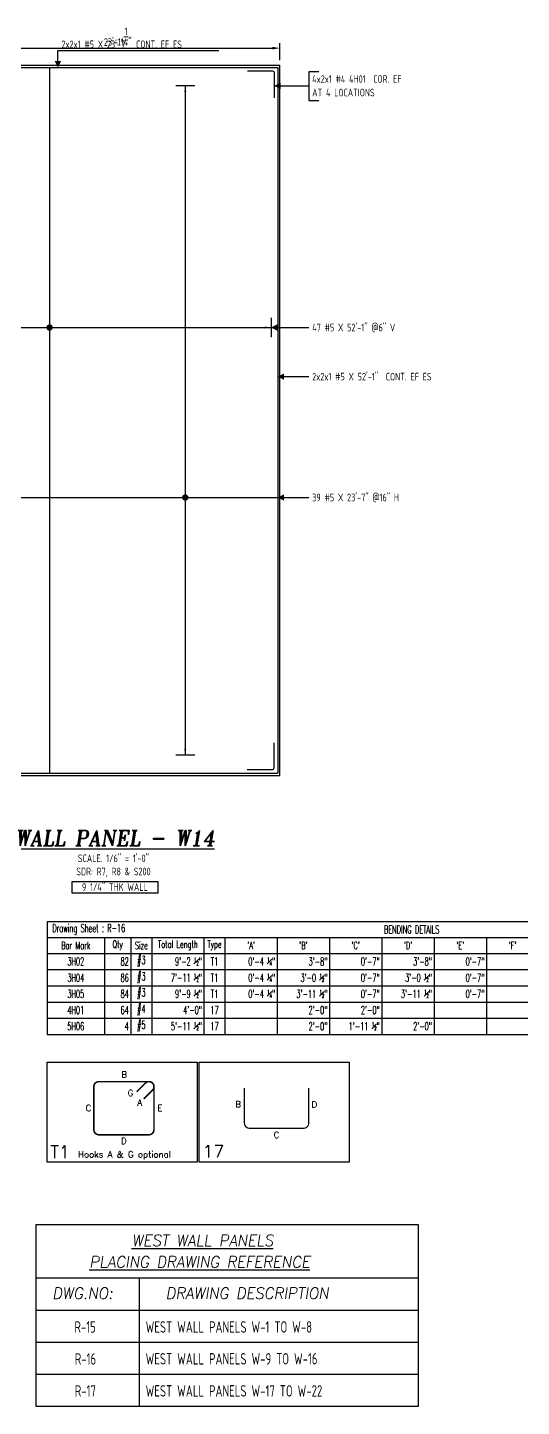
# Model space of a CAD drawing. Header units: inches. Extents: x -3675 to 26577, y -2273 to 5046.
# Drawn here: x 16630 to 17067, y -618 to 603 of the extents above; entities that cross this region are included whole.
import ezdxf
from ezdxf.enums import TextEntityAlignment as Align

# ---------------------------------------------------------------- set-up
doc = ezdxf.new("R2010")
doc.units = ezdxf.units.IN
doc.header["$MEASUREMENT"] = 0
doc.layers.get('0').update_dxf_attribs({"linetype": 'CONTINUOUS'})
doc.layers.get('Defpoints').update_dxf_attribs({"linetype": 'CONTINUOUS'})
for name, color, linetype in [('0-25TEXT', 7, 'CONTINUOUS'), ('0-35', 3, 'CONTINUOUS'), ('0-35TEXT', 3, 'CONTINUOUS'), ('0-50', 10, 'CONTINUOUS'), ('BAR-LBL', 2, 'CONTINUOUS'), ('BARLIST', 7, 'CONTINUOUS'), ('CADS-BAR-SKETCH', 7, 'CONTINUOUS'), ('RANGELAY', 7, 'CONTINUOUS'), ('REBARS', 4, 'CONTINUOUS')]:
    doc.layers.add(name, color=color, linetype=linetype)
doc.layers.add('COVER', color=6, linetype='CONTINUOUS', lineweight=0, plot=False)
doc.styles.add('AR', font='ARCHQUIK.shx', dxfattribs={"width": 0.8})
doc.styles.add('ROMANS', font='romans.shx', dxfattribs={"width": 0.57})
doc.styles.add('ROMANT', font='romant')
doc.dimstyles.new('CADS_DIM_48', dxfattribs={"dimscale": 48, "dimtxt": 0.09375, "dimasz": 0.09375, "dimexe": 0.0625, "dimexo": 0.0625, "dimgap": 0.09375, "dimtad": 0, "dimtih": 1, "dimtoh": 1, "dimzin": 1, "dimdsep": 46, "dimlunit": 4, "dimtxsty": 'AR', "dimblk": 'CLOSED', "dimcen": 0.1875, "dimadec": 0, "dimazin": 0, "dimtfac": 1, "dimtofl": 0, "dimtmove": 0, "dimatfit": 1, "dimldrblk": 'DOTBLANK', "dimfxl": 1, "dimtzin": 0, "dimarcsym": 0})

# ---------------------------------------------------------------- blocks, each defined once
blk = doc.blocks.new('*D87')
at = {"layer": 'COVER', "color": 0, "lineweight": -2, "transparency": 16777216}
for p, q in [((16566.1, 574), (16566.1, 589.2)), ((16853.3, 574), (16853.3, 589.2)), ((16572.8, 584.7), (16846.6, 584.7))]:
    blk.add_line(p, q, dxfattribs=at)
at = {"layer": 'COVER', "color": 0, "transparency": 16777216}
for points in [[(16572.8, 585.8), (16572.8, 583.5), (16566.1, 584.7)], [(16846.6, 585.8), (16846.6, 583.5), (16853.3, 584.7)]]:
    blk.add_solid(points, dxfattribs=at)
at = {"layer": 'Defpoints', "color": 0, "transparency": 16777216}
for p in [(16853.3, 584.7), (16566.1, 569.5), (16853.3, 569.5)]:
    blk.add_point(p, dxfattribs=at)
at = {"layer": 'COVER', "color": 0, "transparency": 16777216, "insert": (16709.7, 594.8), "char_height": 6.75, "attachment_point": 5, "style": 'AR'}
blk.add_mtext('23\'-11{\\H1.000000x;\\S1/4;}"', dxfattribs=at)
blk = doc.blocks.new('_DotBlank')
at = {"layer": '0-35', "color": 0, "lineweight": -2}
blk.add_line((-0.5, 0), (-1, 0), dxfattribs=at)
blk.add_circle((0, 0), 0.5, dxfattribs=at)
blk = doc.blocks.new('leadrblk')
blk.add_lwpolyline([(0, 0, 0, 1, 0), (1, 0, 1, 1, 0)], format="xyseb")
blk = doc.blocks.new('*U314', base_point=(16848.6, 564.8))
at = {"layer": 'REBARS', "color": 0}
blk.add_lwpolyline([(16824.6, 564.5), (16846.6, 564.5, -0.414214), (16848.3, 562.8), (16848.3, 540.8)], format="xyb", dxfattribs=at)
blk = doc.blocks.new('*U316', base_point=(16848.3, -54.5))
at = {"layer": 'REBARS', "color": 0}
blk.add_lwpolyline([(16824.3, -54.2), (16846.3, -54.2, 0.414213), (16848.1, -52.5), (16848.1, -30.5)], format="xyb", dxfattribs=at)
blk = doc.blocks.new('rendmark')
at = {"color": 4}
blk.add_line((0, -3), (0, 3), dxfattribs=at)
blk = doc.blocks.new('rarrow')
at = {"color": 7}
blk.add_solid([(2, -0.33), (2, 0.33), (0, 0)], dxfattribs=at)
blk = doc.blocks.new('*U155', base_point=(16769.5, 551.5))
at = {"layer": 'RANGELAY'}
blk.add_line((16769.5, 551.5), (16769.5, -41.5), dxfattribs=at)
at = {"layer": 'RANGELAY', "xscale": 2.834645669291339, "yscale": 2.834645669291339}
for name, p, rotation in [('rendmark', (16769.5, 551.5), 269.9999999999999), ('rarrow', (16769.5, 551.5), 269.9999999999999), ('rarrow', (16769.5, -41.5), 89.999996929531), ('rendmark', (16769.5, -41.5), 89.999996929531)]:
    blk.add_blockref(name, p, dxfattribs=dict(at, rotation=rotation))
blk = doc.blocks.new('VPM735790')
at = {"const_width": 1}
blk.add_lwpolyline([(-0.5, 0, 1), (0.5, 0, 1)], format="xyb", close=True, dxfattribs=at)
blk = doc.blocks.new('*U279', base_point=(16568.1, 186.4))
at = {"layer": 'REBARS', "color": 0}
blk.add_lwpolyline([(16568.1, 186.8), (16851.1, 186.8)], dxfattribs=at)
blk = doc.blocks.new('*U148', base_point=(10285.3, 1164.4))
at = {"layer": 'RANGELAY'}
blk.add_line((10285.3, 1164.4), (10556.6, 1164.4), dxfattribs=at)
at = {"layer": 'RANGELAY', "xscale": 2.834645669291339, "yscale": 2.834645669291339, "zscale": 2.834645669291339}
for name, p, rotation in [('rendmark', (10285.3, 1164.4), 1.123874301598573e-06), ('rendmark', (10556.6, 1164.4), 179.9999980534053), ('rarrow', (10285.3, 1164.4), 1.123874301598573e-06), ('rarrow', (10556.6, 1164.4), 179.9999980534053)]:
    blk.add_blockref(name, p, dxfattribs=dict(at, rotation=rotation))
blk = doc.blocks.new('VPM7357D0')
at = {"const_width": 1}
blk.add_lwpolyline([(-0.5, 0, 1), (0.5, 0, 1)], format="xyb", close=True, dxfattribs=at)
blk = doc.blocks.new('*U360', base_point=(16649, 567.7))
at = {"layer": 'REBARS', "color": 0}
blk.add_lwpolyline([(16649.3, 567.7), (16649.3, -57.3)], dxfattribs=at)
blk = doc.blocks.new('*U177', base_point=(16851, 567.6))
at = {"layer": 'REBARS', "color": 0}
blk.add_lwpolyline([(16851.3, 567.6), (16851.3, -57.4)], dxfattribs=at)
blk = doc.blocks.new('*U277', base_point=(16568.1, -57.2))
at = {"layer": 'REBARS', "color": 0}
blk.add_lwpolyline([(16568.1, -57.5), (16851.1, -57.5)], dxfattribs=at)
blk = doc.blocks.new('*U278', base_point=(16568.1, 567.2))
at = {"layer": 'REBARS', "color": 0}
blk.add_lwpolyline([(16568.1, 567.5), (16851.1, 567.5)], dxfattribs=at)
blk = doc.blocks.new('*T1165')
at = {"layer": 'BARLIST', "color": 0, "linetype": 'ByBlock', "lineweight": -2, "transparency": 16777216}
for p, q in [((0, 0), (713.3, 0)), ((0, 0), (0, -100.1)), ((713.3, 0), (713.3, -100.1)), ((0, -14.2), (713.3, -14.2)), ((51, -14.2), (51, -100.1)), ((74.2, -14.2), (74.2, -100.1)), ((92.7, -14.2), (92.7, -100.1)), ((139, -14.2), (139, -100.1)), ((157.6, -14.2), (157.6, -100.1)), ((203.9, -14.2), (203.9, -100.1)), ((250.2, -14.2), (250.2, -100.1)), ((296.5, -14.2), (296.5, -100.1)), ((342.8, -14.2), (342.8, -100.1)), ((389.1, -14.2), (389.1, -100.1)), ((435.4, -14.2), (435.4, -100.1)), ((481.7, -14.2), (481.7, -100.1)), ((528.1, -14.2), (528.1, -100.1)), ((574.4, -14.2), (574.4, -100.1)), ((620.7, -14.2), (620.7, -100.1)), ((667, -14.2), (667, -100.1)), ((0, -28.3), (713.3, -28.3)), ((0, -42.7), (713.3, -42.7)), ((0, -57), (713.3, -57)), ((0, -71.4), (713.3, -71.4)), ((0, -85.7), (713.3, -85.7)), ((0, -100.1), (713.3, -100.1))]:
    blk.add_line(p, q, dxfattribs=at)
at = {"layer": 'BARLIST', "color": 0, "transparency": 16777216, "style": 'ROMANS'}
for s, insert, char_height, width, attachment_point in [(' Drawing Sheet : R-16', (1.8, -7.1), 7.087, 292.961, 4), ('BENDING DETAILS', (298.3, -7.1), 7.087, 413.256, 4), ('Bar Mark', (25.5, -21.3), 6.38, 47.48, 5), ('Qty', (62.6, -21.3), 6.38, 19.63, 5), ('Size', (83.5, -21.3), 6.38, 14.988, 5), ('Total Length', (115.9, -21.3), 6.378, 42.768, 5), ('Type', (148.3, -21.3), 6.38, 14.988, 5), ("'A'", (180.7, -21.3), 6.38, 42.768, 5), ("'B'", (227, -21.3), 6.38, 42.768, 5), ("'C'", (273.3, -21.3), 6.38, 42.768, 5), ("'D'", (319.7, -21.3), 6.38, 42.768, 5), ("'E'", (366, -21.3), 6.38, 42.768, 5), ("'F'", (412.3, -21.3), 6.38, 42.768, 5), ("'G'", (458.6, -21.3), 6.38, 42.768, 5), ("'H'", (504.9, -21.3), 6.38, 42.768, 5), ("'J'", (551.2, -21.3), 6.38, 42.768, 5), ("'K'", (597.5, -21.3), 6.38, 42.768, 5), ("'O'", (643.8, -21.3), 6.38, 42.768, 5), ("'R'", (690.1, -21.3), 6.38, 42.768, 5), ('3H02', (25.5, -35.5), 7.09, 47.48, 5), ('82', (72.4, -35.5), 7.09, 19.63, 6), ('#3', (83.5, -35.5), 7.09, 14.988, 5), ('9\'-2 {\\H0.5x;\\S1#2;}"', (137.3, -35.5), 7.087, 42.768, 6), ('T1', (148.3, -35.5), 7.09, 14.988, 5), ('0\'-4 {\\H0.5x;\\S1#4;}"', (202.1, -35.5), 7.087, 42.768, 6), ('3\'-8"', (248.4, -35.5), 7.09, 42.768, 6), ('0\'-7"', (294.7, -35.5), 7.09, 42.768, 6), ('3\'-8"', (341, -35.5), 7.09, 42.768, 6), ('0\'-7"', (387.4, -35.5), 7.09, 42.768, 6), ('0\'-4 {\\H0.5x;\\S1#4;}"', (480, -35.5), 7.087, 42.768, 6), ('3H04', (25.5, -49.9), 7.09, 47.48, 5), ('86', (72.4, -49.9), 7.09, 19.63, 6), ('#3', (83.5, -49.9), 7.09, 14.988, 5), ('7\'-11 {\\H0.5x;\\S1#2;}"', (137.3, -49.9), 7.087, 42.768, 6), ('T1', (148.3, -49.9), 7.09, 14.988, 5), ('0\'-4 {\\H0.5x;\\S1#4;}"', (202.1, -49.9), 7.087, 42.768, 6), ('3\'-0 {\\H0.5x;\\S1#2;}"', (248.4, -49.9), 7.087, 42.768, 6), ('0\'-7"', (294.7, -49.9), 7.09, 42.768, 6), ('3\'-0 {\\H0.5x;\\S1#2;}"', (341, -49.9), 7.087, 42.768, 6), ('0\'-7"', (387.4, -49.9), 7.09, 42.768, 6), ('0\'-4 {\\H0.5x;\\S1#4;}"', (480, -49.9), 7.087, 42.768, 6), ('3H05', (25.5, -64.2), 7.09, 47.48, 5), ('84', (72.4, -64.2), 7.09, 19.63, 6), ('#3', (83.5, -64.2), 7.09, 14.988, 5), ('9\'-9 {\\H0.5x;\\S1#2;}"', (137.3, -64.2), 7.087, 42.768, 6), ('T1', (148.3, -64.2), 7.09, 14.988, 5), ('0\'-4 {\\H0.5x;\\S1#4;}"', (202.1, -64.2), 7.087, 42.768, 6), ('3\'-11 {\\H0.5x;\\S1#2;}"', (248.4, -64.2), 7.087, 42.768, 6), ('0\'-7"', (294.7, -64.2), 7.09, 42.768, 6), ('3\'-11 {\\H0.5x;\\S1#2;}"', (341, -64.2), 7.087, 42.768, 6), ('0\'-7"', (387.4, -64.2), 7.09, 42.768, 6), ('0\'-4 {\\H0.5x;\\S1#4;}"', (480, -64.2), 7.087, 42.768, 6), ('#4', (83.5, -78.5), 7.09, 14.988, 5), ('4H01', (25.5, -78.5), 7.09, 47.48, 5), ('64', (72.4, -78.5), 7.09, 19.63, 6), ('4\'-0"', (137.3, -78.5), 7.09, 42.768, 6), ('17', (148.3, -78.5), 7.09, 14.988, 5), ('2\'-0"', (248.4, -78.5), 7.09, 42.768, 6), ('2\'-0"', (294.7, -78.5), 7.09, 42.768, 6), ('5H06', (25.5, -92.9), 7.09, 47.48, 5), ('4', (72.4, -92.9), 7.09, 19.63, 6), ('#5', (83.5, -92.9), 7.09, 14.988, 5), ('5\'-11 {\\H0.5x;\\S1#2;}"', (137.3, -92.9), 7.087, 42.768, 6), ('17', (148.3, -92.9), 7.09, 14.988, 5), ('2\'-0"', (248.4, -92.9), 7.09, 42.768, 6), ('1\'-11 {\\H0.5x;\\S1#2;}"', (294.7, -92.9), 7.087, 42.768, 6), ('2\'-0"', (341, -92.9), 7.09, 42.768, 6)]:
    blk.add_mtext(s, dxfattribs=dict(at, insert=insert, char_height=char_height, width=width, attachment_point=attachment_point))
blk = doc.blocks.new('T1')
at = {"layer": 'CADS-BAR-SKETCH'}
blk.add_lwpolyline([(0, 0), (0, 1), (1.5, 1), (1.5, 0)], close=True, dxfattribs=at)
at = {"layer": 'CADS-BAR-SKETCH', "const_width": 0.0156}
for points in [[(0.468, 0.754, -0.414214), (0.518, 0.804, 0.414214), (0.468, 0.754), (0.468, 0.323, 0.414214), (0.518, 0.273), (1.019, 0.273, 0.414214), (1.069, 0.323), (1.069, 0.754, 0.668179), (0.983, 0.789), (0.896, 0.702)], [(0.966, 0.631), (1.054, 0.719, 0.668179), (1.019, 0.804), (0.518, 0.804)]]:
    blk.add_lwpolyline(points, format="xyb", dxfattribs=at)
at = {"layer": 'CADS-BAR-SKETCH', "style": 'ROMANS'}
for s, height, p in [('B', 0.0625, (0.742, 0.844)), ('G', 0.0625, (0.806, 0.659)), ('C', 0.0625, (0.386, 0.508)), ('A', 0.0625, (0.903, 0.563)), ('E', 0.0625, (1.103, 0.508)), ('T1', 0.125, (0.033, 0.039)), ('D', 0.0625, (0.739, 0.179)), ('Hooks A & G optional', 0.0625, (0.311, 0.045))]:
    blk.add_text(s, height=height, dxfattribs=at).set_placement(p)
blk = doc.blocks.new('17')
at = {"layer": 'CADS-BAR-SKETCH'}
blk.add_lwpolyline([(0, 0), (0, 1), (1.5, 1), (1.5, 0)], close=True, dxfattribs=at)
at = {"layer": 'CADS-BAR-SKETCH', "const_width": 0.0125}
blk.add_lwpolyline([(0.454, 0.741), (0.454, 0.388, 0.414214), (0.504, 0.338), (1.046, 0.338, 0.414214), (1.096, 0.388), (1.096, 0.741)], format="xyb", dxfattribs=at)
at = {"layer": 'CADS-BAR-SKETCH', "style": 'ROMANS'}
for s, height, p in [('B', 0.0625, (0.363, 0.547)), ('D', 0.0625, (1.125, 0.544)), ('C', 0.0625, (0.746, 0.24)), ('17', 0.125, (0.037, 0.045))]:
    blk.add_text(s, height=height, dxfattribs=at).set_placement(p)
blk = doc.blocks.new('*T1166')
at = {"layer": 'BARLIST', "color": 0, "transparency": 16777216, "xscale": 88.5826784957327, "yscale": 88.5826784957327, "zscale": 88.5826784957327}
for name, p in [('T1', (0.9, -88.6, 0)), ('17', (135.5, -88.6, 0))]:
    blk.add_blockref(name, p, dxfattribs=at)

msp = doc.modelspace()

# ---------------------------------------------------------------- linework, layer by layer
at = {"layer": '0-25TEXT'}
for points in [[(16656.73954, 569.58143), (16656.73954, 582.69551), (16799.23544, 582.69551)], [(16887.88847, 563.71314), (16878.88942, 563.71314), (16878.88942, 538.21582), (16887.88847, 538.21582)], [(16848.34047, 551.33944), (16878.88942, 551.33944)], [(16845.30384, 337.28084), (16878.88942, 337.28084)], [(16851.30385, 293.78115), (16878.88942, 293.78115)], [(16851.30385, 186.76009), (16878.88942, 186.76009)]]:
    msp.add_lwpolyline(points, dxfattribs=at)
at = {"layer": '0-35'}
for p, q in [((16566.09045, 569.53543), (16853.34045, 569.53543)), ((16853.34045, -59.46457), (16853.34045, 569.53543)), ((16566.09045, -59.46457), (16853.34045, -59.46457))]:
    msp.add_line(p, q, dxfattribs=at)
at = {"layer": '0-50'}
for p, q in [((16975.78882, -504.65704), (16637.37906, -504.65704)), ((16728.83814, -618.09177), (16728.83814, -504.65704)), ((16975.78882, -533.16686), (16637.37906, -533.16686)), ((16975.78882, -561.47516), (16637.37906, -561.47516)), ((16975.78882, -589.78346), (16637.37906, -589.78346))]:
    msp.add_line(p, q, dxfattribs=at)
for points in [[(16669.2715, -153.24803), (16745.15834, -153.24803), (16745.15834, -163.60439), (16669.2715, -163.60439)], [(16637.37906, -618.09177), (16637.37906, -457.06888), (16975.78882, -457.06888), (16975.78882, -618.09177)]]:
    msp.add_lwpolyline(points, close=True, dxfattribs=at)

# ---------------------------------------------------------------- block references
for name, p in [('*T1165', (16647.05467, -188.58375)), ('*T1166', (16646.16885, -313.09859))]:
    msp.add_blockref(name, p)
at = {"layer": '0-25TEXT'}
for name, p, xscale, yscale, rotation in [('leadrblk', (16656.73954, 567.58143), 5.623937007874017, 2.250708661417324, 90.00000153523449), ('VPM7357D0', (16649.31677, 337.27473), 2.834645669291338, 2.834645669291338, 1.123874306791345e-06), ('VPM735790', (16769.47896, 186.76009), 2.834645669291338, 2.834645669291338, 269.9999999999999)]:
    msp.add_blockref(name, p, dxfattribs=dict(at, xscale=xscale, yscale=yscale, rotation=rotation))
at = {"layer": '0-25TEXT', "xscale": 5.623937007874017, "yscale": 2.250708661417324}
for p in [(16848.34047, 551.33944), (16845.30384, 337.28084), (16851.30385, 293.78115), (16851.30385, 186.76009)]:
    msp.add_blockref('leadrblk', p, dxfattribs=at)
at = {"layer": 'RANGELAY'}
for name, p in [('*U155', (16769.47896, 551.53543)), ('*U148', (16574.09045, 337.27473))]:
    msp.add_blockref(name, p, dxfattribs=at)
at = {"layer": 'REBARS', "color": 4}
for name, p in [('*U278', (16568.09045, 567.22293)), ('*U360', (16649.00427, 567.6527)), ('*U314', (16848.59046, 564.78543)), ('*U177', (16851.02795, 567.57802)), ('*U279', (16568.09046, 186.44759)), ('*U316', (16848.34046, -54.46457)), ('*U277', (16568.09045, -57.15207))]:
    msp.add_blockref(name, p, dxfattribs=at)

# ---------------------------------------------------------------- texts
at = {"color": 7, "linetype": 'Continuous', "style": 'ROMANT', "oblique": 9, "width": 0.95}
msp.add_text('%%UWALL PANEL - W14', height=13.5, dxfattribs=at).set_placement((16707.26725, -121.67612), align=Align.CENTER)
at = {"linetype": 'Continuous', "style": 'ROMANT', "oblique": 9, "width": 0.95}
for s, p in [('%%UWEST WALL PANELS', (16722.20282, -476.1961)), ('%%UPLACING DRAWING REFERENCE', (16684.63643, -495.20492)), ('DWG.NO:', (16651.76079, -522.90159)), ('DRAWING DESCRIPTION', (16752.20003, -522.90159))]:
    msp.add_text(s, height=10.125, dxfattribs=at).set_placement(p)
at = {"layer": '0-35', "style": 'AR', "width": 0.8}
for s, p in [('R-15', (16671.35173, -552.78923)), ('WEST WALL PANELS W-1 TO W-8', (16734.38106, -552.78923)), ('R-16', (16671.66063, -581.09753)), ('WEST WALL PANELS W-9 TO W-16', (16734.38106, -580.99677)), ('R-17', (16671.66063, -609.40583)), ('WEST WALL PANELS W-17 TO W-22', (16734.38106, -609.40583))]:
    msp.add_text(s, height=10.125, dxfattribs=at).set_placement(p)
at = {"layer": '0-35TEXT', "style": 'AR', "width": 0.8}
msp.add_text('AT 4 LOCATIONS', height=6.7498312, dxfattribs=at).set_placement((16881.8891, 541.96542))
for s, p in [('SCALE. 1/6" = 1\'-0"', (16705.89538, -136.12302)), ('SDR: R7, R8 & S200', (16705.89538, -147.79121)), ('9 1/4" THK WALL', (16707.138, -161.57923))]:
    msp.add_text(s, height=6.7498312, dxfattribs=at).set_placement(p, align=Align.CENTER)
at = {"layer": 'BAR-LBL', "style": 'AR', "width": 0.8}
for s, p in [('2x2x1 #5 X 23\'-7"  CONT. EF ES', (16659.86526, 584.69791)), ('4x2x1 #4 4H01  COR. EF', (16881.8891, 553.96416)), ('47 #5 X 52\'-1" @6" V', (16881.8891, 333.90619)), ('2x2x1 #5 X 52\'-1"  CONT. EF ES', (16881.8891, 290.40651)), ('39 #5 X 23\'-7" @16" H', (16881.8891, 183.38544))]:
    msp.add_text(s, height=6.7492913, dxfattribs=at).set_placement(p)

# ---------------------------------------------------------------- dimensions: what is measured, and where the dimension line sits
at = {"layer": 'COVER'}
dim = msp.add_linear_dim(base=(16853.34045, 584.65191), p1=(16566.09045, 569.53543), p2=(16853.34045, 569.53543), dimstyle='CADS_DIM_48', override={"dimscale": 72, "dimgap": 0.03125, "dimtad": 1, "dimtih": 0, "dimtoh": 0, "dimdec": 4, "dimtdec": 4}, dxfattribs=at)
dim.commit()
dim.dimension.update_dxf_attribs({"geometry": '*D87', "text_midpoint": (16709.71545, 594.77691)})

doc.saveas('drawing.dxf')
